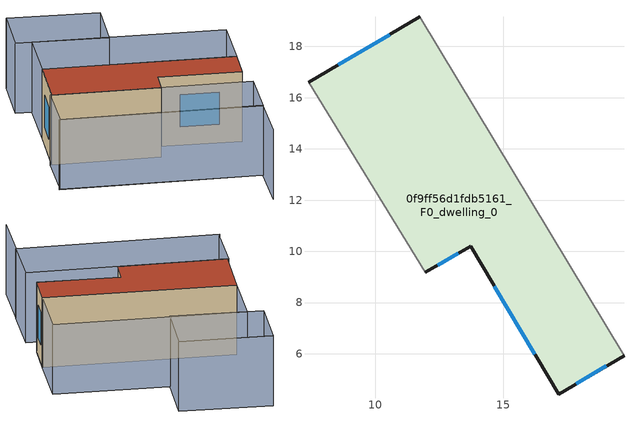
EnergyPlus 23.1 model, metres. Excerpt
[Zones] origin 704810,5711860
0f9ff56d1fdb5161_F0_dwelling_0
 floor ground (EU_floor_Construction): 11.73,19.15 19.72,5.93 17.17,4.43 13.73,10.19 11.96,9.18 7.4,16.59 z0
 wall outside (EU_wall_Construction): 11.96,9.18 13.73,10.19 17.17,4.43 19.72,5.93 / 11.73,19.15 7.4,16.59 z0:6
 wall adiabatic (EU_wall_Construction): 7.4,16.59 11.96,9.18 / 19.72,5.93 11.73,19.15 z0:6
 window (EU_Window_Construction): 12.44,9.46 13.25,9.92 / 10.57,18.46 8.57,17.28 / 17.85,4.83 19.03,5.53 / 14.66,8.64 16.24,5.98 z1.62:4.38
 roof outside (EU_roof_Construction): 19.72,5.93 11.73,19.15 7.4,16.59 11.96,9.18 13.73,10.19 17.17,4.43 z6
shading: 23.47,18.97 19.67,25.42 / 3.28,14.28 11.82,0.5 / 11.82,0.5 7.85,-1.96 / 19.72,5.93 11.73,19.15 / 11.73,19.15 16.18,21.83 / 16.18,21.83 24.16,8.62 / 24.16,8.62 19.72,5.93 / 15.49,22.97 19.67,25.42 / 19.67,25.42 23.45,18.99 / 23.45,18.99 19.27,16.53 / 19.27,16.53 15.49,22.97 / 7.35,16.67 15.82,2.93 / 15.82,2.93 11.8,0.46 / 11.8,0.46 3.33,14.19 / 3.33,14.19 7.35,16.67 z0:6
[Building]
EU S2 Campaign: North Axis=0; Terrain=City; Solar Distribution=FullExterior
[Site:Location]
London: Latitude=51.5; Longitude=-0.5; Time Zone=0; Elevation=25
[SizingPeriod:WeatherFileDays]
AnnualSizingPeriod: Begin Month=1; Begin Day of Month=1; End Month=12; End Day of Month=31; Day of Week for Start Day=Monday; Use Weather File Daylight Saving Period=No; Use Weather File Rain and Snow Indicators=No
[MATERIAL]
EU_InternalMass_Material: Roughness=MediumRough; Thickness=0.1; Conductivity=1; Density=1800; Specific Heat=900; Thermal Absorptance=0.9; Solar Absorptance=0.7; Visible Absorptance=0.7
[MATERIAL:NOMASS] Roughness=MediumRough; Thermal Absorptance=0.9; Solar Absorptance=0.7; Visible Absorptance=0.7
Name | Thermal Resistance
EU_wall_NoMass | 0.555556
EU_roof_NoMass | 0.510204
EU_floor_NoMass | 1.68919
[WINDOWMATERIAL:SIMPLEGLAZINGSYSTEM]
EU_Window_SimpleGlazing: UFactor=3.96; Solar Heat Gain Coefficient=0.85; Visible Transmittance=0.85
[CONSTRUCTION]
EU_wall_Construction: EU_wall_NoMass
EU_roof_Construction: EU_roof_NoMass
EU_floor_Construction: EU_floor_NoMass
EU_InternalMass_Construction: EU_InternalMass_Material
EU_Window_Construction: EU_Window_SimpleGlazing
[ZONE]
0f9ff56d1fdb5161_F0_dwelling_0: Type=1; Multiplier=1; Ceiling Height=autocalculate; Volume=380.043; Floor Area=autocalculate; Part of Total Floor Area=Yes
[INTERNALMASS]
0f9ff56d1fdb5161_F0_dwelling_0_EU_InternalMass: Construction=EU_InternalMass_Construction; Zone or ZoneList=0f9ff56d1fdb5161_F0_dwelling_0; Surface Area=63.3406
[OTHEREQUIPMENT]
EU_Step8_InternalGain_0f9ff56d1fdb5161_F0_dwelling_0_f000: Fuel Type=Electricity; Zone or ZoneList or Space or SpaceList=0f9ff56d1fdb5161_F0_dwelling_0; Schedule=EU_Step8_GainSchedule_0f9ff56d1fdb5161_F0_dwelling_0_f000; Design Level Calculation Method=Watts/Area; Power per Zone Floor Area=1; Fraction Latent=0; Fraction Radiant=0; Fraction Lost=0; Carbon Dioxide Generation Rate=0; EndUse Subcategory=EU_Step8_InternalGains
[ZONEVENTILATION:DESIGNFLOWRATE]
EU_ConstantAir_0f9ff56d1fdb5161_F0_dwelling_0: Zone or ZoneList or Space or SpaceList=0f9ff56d1fdb5161_F0_dwelling_0; Schedule=EU_AlwaysOn; Design Flow Rate Calculation Method=AirChanges/Hour; Air Changes per Hour=0.48; Ventilation Type=Natural; Fan Pressure Rise=0; Fan Total Efficiency=1; Constant Term Coefficient=1; Temperature Term Coefficient=0; Velocity Term Coefficient=0; Velocity Squared Term Coefficient=0; Minimum Indoor Temperature=-100; Maximum Indoor Temperature=100; Delta Temperature=-100; Minimum Outdoor Temperature=-100; Maximum Outdoor Temperature=100; Maximum Wind Speed=40
[HVACTEMPLATE:THERMOSTAT]
EU_HeatOnly_0f9ff56d1fdb5161_F0_dwelling_0: Constant Heating Setpoint=20; Constant Cooling Setpoint=50
[HVACTEMPLATE:ZONE:IDEALLOADSAIRSYSTEM]
0f9ff56d1fdb5161_F0_dwelling_0: Template Thermostat=EU_HeatOnly_0f9ff56d1fdb5161_F0_dwelling_0; System Availability Schedule=EU_AlwaysOn; Maximum Heating Supply Air Temperature=50; Minimum Cooling Supply Air Temperature=13; Maximum Heating Supply Air Humidity Ratio=0.0156; Minimum Cooling Supply Air Humidity Ratio=0.0077; Heating Limit=NoLimit; Cooling Limit=NoLimit; Heating Availability Schedule=EU_AlwaysOn; Cooling Availability Schedule=EU_CoolingOff; Dehumidification Control Type=ConstantSensibleHeatRatio; Cooling Sensible Heat Ratio=0.7; Dehumidification Setpoint=60; Humidification Control Type=None; Humidification Setpoint=30; Outdoor Air Method=None; Outdoor Air Flow Rate per Person=0.00944; Outdoor Air Flow Rate per Zone Floor Area=0; Outdoor Air Flow Rate per Zone=0; Demand Controlled Ventilation Type=None; Outdoor Air Economizer Type=NoEconomizer; Heat Recovery Type=None; Sensible Heat Recovery Effectiveness=0.7; Latent Heat Recovery Effectiveness=0.65
[SIZING:ZONE]
0f9ff56d1fdb5161_F0_dwelling_0: Zone Cooling Design Supply Air Temperature Input Method=SupplyAirTemperature; Zone Cooling Design Supply Air Temperature=13; Zone Heating Design Supply Air Temperature Input Method=SupplyAirTemperature; Zone Heating Design Supply Air Temperature=50; Zone Cooling Design Supply Air Humidity Ratio=0.008; Zone Heating Design Supply Air Humidity Ratio=0.008; Cooling Design Air Flow Method=DesignDay; Cooling Design Air Flow Rate=0; Cooling Minimum Air Flow per Zone Floor Area=0.000762; Cooling Minimum Air Flow=0; Cooling Minimum Air Flow Fraction=0.2; Heating Design Air Flow Method=DesignDay; Heating Design Air Flow Rate=0; Heating Maximum Air Flow per Zone Floor Area=0.002032; Heating Maximum Air Flow=0.141576; Heating Maximum Air Flow Fraction=0.3; Account for Dedicated Outdoor Air System=No; Dedicated Outdoor Air System Control Strategy=NeutralSupplyAir; Dedicated Outdoor Air Low Setpoint Temperature for Design=autosize; Dedicated Outdoor Air High Setpoint Temperature for Design=autosize; Zone Load Sizing Method=Sensible Load Only No Latent Load; Zone Latent Cooling Design Supply Air Humidity Ratio Input Method=HumidityRatioDifference; Zone Cooling Design Supply Air Humidity Ratio Difference=0.005; Zone Latent Heating Design Supply Air Humidity Ratio Input Method=HumidityRatioDifference; Zone Humidification Design Supply Air Humidity Ratio Difference=0.005
[SCHEDULE:CONSTANT]
Name | Hourly Value
EU_AlwaysOn | 1
EU_CoolingOff | 0
[SCHEDULE:FILE]
EU_Step8_GainSchedule_0f9ff56d1fdb5161_F0_dwelling_0_f000: File=../../schedules/0f9ff56d1fdb5161/0f9ff56d1fdb5161_F0_dwelling_0_f000_gain.csv; Column Number=1; Rows to Skip at Top=0; Number of Hours of Data=8760; Column Separator=Comma; Interpolate to Timestep=No; Minutes per Item=60; Adjust Schedule for Daylight Savings=Yes
